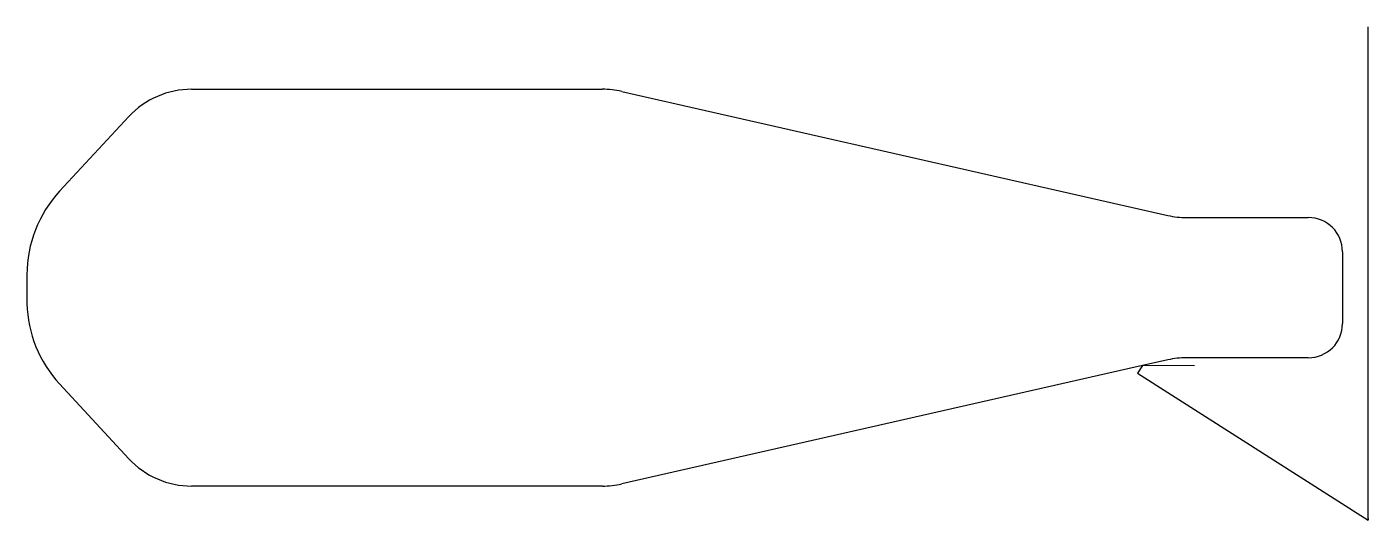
# Model space of a CAD drawing. Header units: metres. Extents: x 19 to 803, y 0 to 288.
import ezdxf

# ---------------------------------------------------------------- set-up
doc = ezdxf.new("R2010")
doc.units = ezdxf.units.M

msp = doc.modelspace()

# ---------------------------------------------------------------- linework, layer by layer
at = {"layer": 'TOOL_0'}
for p, q in [((802.743, 287.439), (802.743, 288.439)), ((802.743, 1.003), (802.743, 287.439)), ((115.462, 251.942), (355.386, 251.942)), ((366.689, 250.674), (685.747, 178.161)), ((38.351, 192.259), (78.776, 235.914)), ((696.606, 176.943), (767.746, 176.943)), ((787.746, 156.943), (787.746, 114.943)), ((767.746, 94.943), (696.606, 94.943)), ((670.909, 90.35), (366.688, 21.209)), ((670.91, 90.353), (668.001, 86.01)), ((701.199, 90.243), (670.909, 90.35)), ((685.747, 93.725), (670.91, 90.353)), ((78.775, 35.969), (38.35, 79.624)), ((668.001, 86.01), (802.743, 0.003)), ((355.385, 19.941), (115.462, 19.941)), ((802.743, 0.003), (802.743, 1.003)), ((802.743, 1.003), (802.743, 0.003)), ((802.743, 0.003), (802.743, 1.003))]:
    msp.add_line(p, q, dxfattribs=at)
for centre, radius, start, end in [((115.462, 201.942), 50, 90, 137.199671), ((355.386, 200.942), 51, 77.195435, 90), ((90.996, 143.509), 71.75, 137.199885, 179.996806), ((696.606, 225.943), 49, 257.196356, 270), ((767.746, 156.943), 20, 0, 90), ((739.301, 135.942), 720.095, 179.397587, 180.735378), ((91.065, 128.402), 71.82, 181.357927, 222.778562), ((767.746, 114.943), 20, 270, 0), ((696.606, 45.943), 49, 90, 102.803644), ((115.462, 69.941), 50, 222.799551, 270), ((355.385, 70.941), 51, 270, 282.804565)]:
    msp.add_arc(centre, radius, start, end, dxfattribs=at)

doc.saveas('drawing.dxf')
